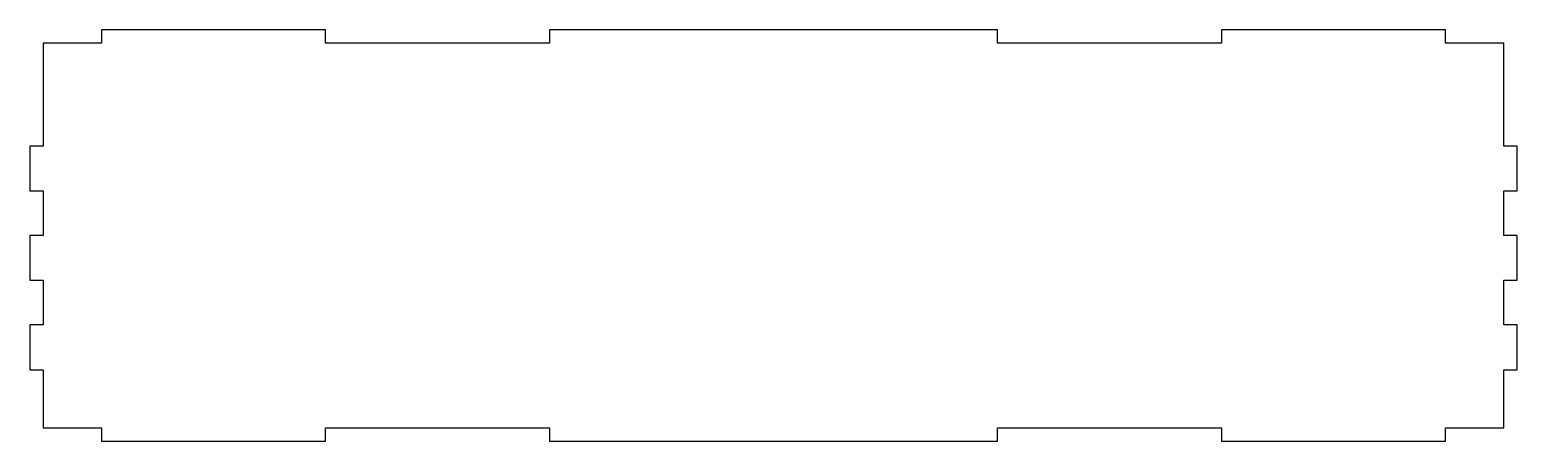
# Model space of a CAD drawing. Header units: millimetres. Extents: x -6 to 326, y -6 to 86.
import ezdxf

# ---------------------------------------------------------------- set-up
doc = ezdxf.new("R2010")
doc.units = ezdxf.units.MM
doc.layers.get('0').update_dxf_attribs({"linetype": 'CONTINUOUS'})

msp = doc.modelspace()

# ---------------------------------------------------------------- linework, layer by layer
msp.add_lwpolyline([(-6, 20), (-6, 10), (-3, 10), (-3, -3), (10, -3), (10, -6), (60, -6), (60, -3), (110, -3), (110, -6), (210, -6), (210, -3), (260, -3), (260, -6), (310, -6), (310, -3), (323, -3), (323, 10), (326, 10), (326, 20), (323, 20), (323, 30), (326, 30), (326, 40), (323, 40), (323, 50), (326, 50), (326, 60), (323, 60), (323, 83), (310, 83), (310, 86), (260, 86), (260, 83), (210, 83), (210, 86), (110, 86), (110, 83), (60, 83), (60, 86), (10, 86), (10, 83), (-3, 83), (-3, 60), (-6, 60), (-6, 50), (-3, 50), (-3, 40), (-6, 40), (-6, 30), (-3, 30), (-3, 20)], close=True)

doc.saveas('drawing.dxf')
